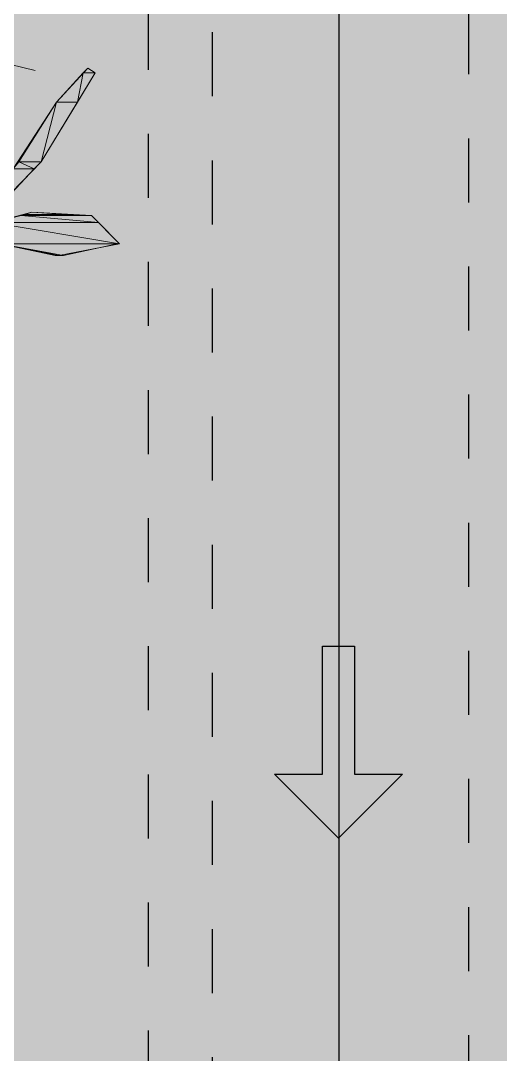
# Model space of a CAD drawing. Header units: metres. Extents: x 349703 to 349913, y 9282546 to 9282694.
# Drawn here: x 349773.322 to 349774.071, y 9282598.353 to 9282599.967 of the extents above; entities that cross this region are included whole.
import ezdxf

# ---------------------------------------------------------------- set-up
doc = ezdxf.new("R2010")
doc.units = ezdxf.units.M
doc.header["$LTSCALE"] = 0.25
doc.linetypes.add('01 nivel$0$HIDDEN2', pattern=[0.1875, 0.125, -0.0625])
for name, color, linetype, lineweight in [('.', 7, 'Continuous', 0), ('0_ CUNETAS', 160, 'Continuous', 5), ('AREA-VERDE', 3, 'CONTINUOUS', 9), ('ARQ-FONDO', 253, 'CONTINUOUS', 9), ('CUNETAS-RED', 5, 'CONTINUOUS', 18), ('LLORAD-TRAMO', 1, 'CONTINUOUS', 70)]:
    doc.layers.add(name, color=color, linetype=linetype, lineweight=lineweight)

# ---------------------------------------------------------------- blocks, each defined once
blk = doc.blocks.new('ARBOL 1')
at = {"layer": 'ARQ-FONDO', "linetype": 'Continuous', "lineweight": -2}
for p, q in [((348215.3451, 9282663.7724), (348216.2644, 9282663.5549)), ((348216.3466, 9282663.5585), (348216.2973, 9282663.5055)), ((348216.3576, 9282663.5512), (348216.3466, 9282663.5585)), ((348216.2735, 9282663.4123), (348216.3576, 9282663.5512)), ((348216.2973, 9282663.5055), (348216.2297, 9282663.4013)), ((348216.2114, 9282663.3483), (348216.2735, 9282663.4123)), ((348216.2589, 9282663.3337), (348216.1968, 9282663.3173)), ((348216.3521, 9282663.3282), (348216.2589, 9282663.3337)), ((348216.396, 9282663.2844), (348216.3521, 9282663.3282)), ((348216.2096, 9282663.2844), (348216.3009, 9282663.2661)), ((348216.3009, 9282663.2661), (348216.396, 9282663.2844))]:
    blk.add_line(p, q, dxfattribs=at)
for points in [[(348216.3466, 9282663.5585), (348216.3576, 9282663.5512), (348216.3393, 9282663.5512)], [(348216.3466, 9282663.5585), (348216.3466, 9282663.5585)], [(348216.3576, 9282663.5512), (348216.3466, 9282663.5585)], [(348216.3393, 9282663.5512), (348216.3302, 9282663.5055), (348216.2973, 9282663.5055)], [(348216.3576, 9282663.5512), (348216.3393, 9282663.5512), (348216.3302, 9282663.5055)], [(348216.2973, 9282663.5055), (348216.2735, 9282663.4123), (348216.2388, 9282663.4123)], [(348216.3302, 9282663.5055), (348216.2973, 9282663.5055), (348216.2735, 9282663.4123)], [(348216.2388, 9282663.4123), (348216.2626, 9282663.4013), (348216.2297, 9282663.4013)], [(348216.2735, 9282663.4123), (348216.2388, 9282663.4123), (348216.2626, 9282663.4013)], [(348216.2297, 9282663.4013), (348216.2626, 9282663.4013), (348216.2132, 9282663.3483)], [(348216.2425, 9282663.3282), (348216.3631, 9282663.3173), (348216.1968, 9282663.3173)], [(348216.2479, 9282663.3301), (348216.3521, 9282663.3282), (348216.2425, 9282663.3282)], [(348216.3521, 9282663.3282), (348216.2425, 9282663.3282), (348216.3631, 9282663.3173)], [(348216.2589, 9282663.3337), (348216.3137, 9282663.3301), (348216.2479, 9282663.3301)], [(348216.3137, 9282663.3301), (348216.2479, 9282663.3301), (348216.3521, 9282663.3282)], [(348216.3631, 9282663.3173), (348216.1968, 9282663.3173), (348216.396, 9282663.2844)], [(348216.1968, 9282663.3173), (348216.396, 9282663.2844), (348216.2096, 9282663.2844)], [(348216.3923, 9282663.2844), (348216.3923, 9282663.2844), (348216.2096, 9282663.2844)], [(348216.3923, 9282663.2844), (348216.2096, 9282663.2844), (348216.396, 9282663.2844)], [(348216.2096, 9282663.2844), (348216.2955, 9282663.2661), (348216.3083, 9282663.2661)], [(348216.2096, 9282663.2844), (348216.3923, 9282663.2844), (348216.3083, 9282663.2661)], [(348216.2955, 9282663.2661), (348216.3083, 9282663.2661), (348216.3009, 9282663.2661)]]:
    blk.add_lwpolyline(points, close=True, dxfattribs=at)
blk = doc.blocks.new('*U2193')
at = {"layer": '.', "lineweight": 30}
h = blk.add_hatch(color=1, dxfattribs=at)
h.dxf.hatch_style = 1
h.paths.add_polyline_path([(-0.025, -0.05), (-0.1, -0.05), (0, -0.15), (0.1, -0.05), (0.025, -0.05), (0.025, 0.15), (-0.025, 0.15)])
at = {"layer": '0_ CUNETAS', "color": 1, "lineweight": 30}
blk.add_lwpolyline([(-0.1, -0.05), (-0.025, -0.05), (-0.025, 0.15), (0.025, 0.15), (0.025, -0.05), (0.1, -0.05), (0, -0.15)], close=True, dxfattribs=at)
blk = doc.blocks.new('*U2190')
at = {"layer": '0_ CUNETAS', "color": 0, "linetype": 'ByBlock', "lineweight": -2, "transparency": 16777216}
blk.add_blockref('*U2193', (0, 13.5), dxfattribs=at)
blk = doc.blocks.new('drenaje')
at = {"layer": 'CUNETAS-RED', "linetype": '01 nivel$0$HIDDEN2', "lineweight": 30}
for p, q in [((55.3649, -34.1474), (55.3649, -90.4696)), ((55.4649, -34.1888), (55.4649, -90.5555)), ((55.8649, -34.3545), (55.8649, -90.3803))]:
    blk.add_line(p, q, dxfattribs=at)
at = {"layer": 'CUNETAS-RED', "lineweight": 0}
blk.add_blockref('*U2190', (55.6621, -90.1971), dxfattribs=at)

msp = doc.modelspace()

# ---------------------------------------------------------------- hatches: boundary and pattern name
at = {"layer": 'AREA-VERDE', "lineweight": 0, "true_color": 0xc4e4b2, "transparency": 33554597}
h = msp.add_hatch(color=3, dxfattribs=at)
h.dxf.hatch_style = 1
h.paths.add_polyline_path([(349793.3046, 9282597.9887), (349799.6417, 9282600.7551), (349769.0726, 9282600.7551), (349770.9381, 9282599.1897), (349772.9426, 9282599.1889), (349772.9426, 9282597.9887)])

# ---------------------------------------------------------------- linework, layer by layer
at = {"layer": 'ARQ-FONDO', "lineweight": 30}
msp.add_lwpolyline([(349782.3038, 9282643.2172), (349782.3038, 9282641.6375), (349782.0969, 9282641.4307), (349774.0096, 9282641.4307), (349773.8116, 9282641.2327), (349773.8207, 9282585.0699)], dxfattribs=at)
at = {"layer": 'LLORAD-TRAMO', "const_width": 0.3}
msp.add_lwpolyline([(349773.27, 9282600.69), (349773.27, 9282600.44), (349773.27, 9282600.19), (349773.27, 9282599.94), (349773.27, 9282599.69), (349773.27, 9282599.44), (349773.27, 9282599.19), (349773.27, 9282598.94), (349773.27, 9282598.69), (349773.27, 9282598.44), (349773.27, 9282598.19), (349773.27, 9282597.94)], dxfattribs=at)

# ---------------------------------------------------------------- block references
at = {"layer": 'ARQ-FONDO'}
msp.add_blockref('ARBOL 1', (1557.0802, -63.6655), dxfattribs=at)
at = {"layer": 'CUNETAS-RED', "lineweight": 30}
msp.add_blockref('drenaje', (349718.1559, 9282675.5378), dxfattribs=at)

doc.saveas('drawing.dxf')
